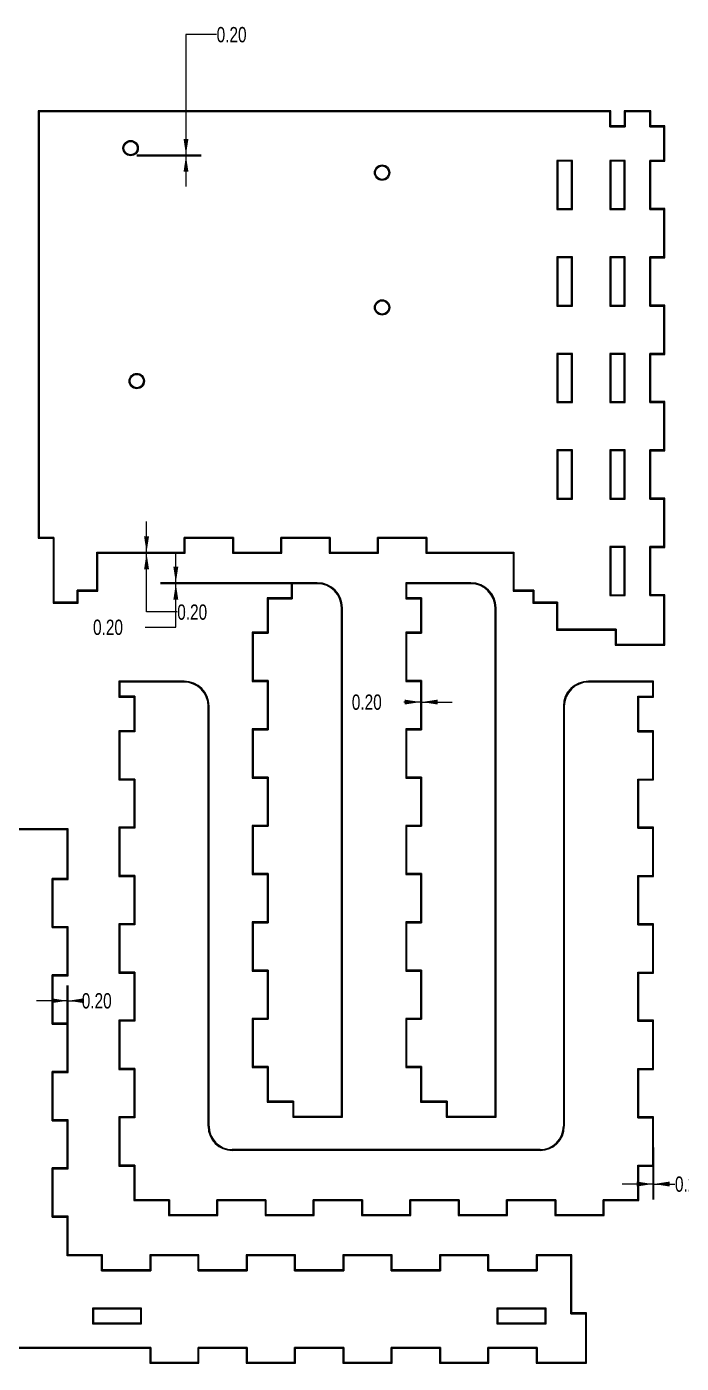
# Model space of a CAD drawing. Header units: millimetres. Extents: x 1 to 428, y 6 to 288.
# Drawn here: x 142.4 to 277.9, y 6.2 to 283.2 of the extents above; entities that cross this region are included whole.
import ezdxf

# ---------------------------------------------------------------- set-up
doc = ezdxf.new("R2010")
doc.units = ezdxf.units.MM
doc.styles.add('SLDTEXTSTYLE0', font='TXT', dxfattribs={"width": 0.75})
doc.dimstyles.new('SLDDIMSTYLE0', dxfattribs={"dimtxt": 3.175, "dimasz": 3.302, "dimexe": 0, "dimexo": 0.0625, "dimgap": 0.79375, "dimtad": 0, "dimtih": 1, "dimtoh": 1, "dimrnd": 1e-09, "dimzin": 4, "dimdsep": 46, "dimtxsty": 'SLDTEXTSTYLE0', "dimsah": 1, "dimcen": 0.09, "dimadec": 0, "dimazin": 1, "dimtfac": 1, "dimtmove": 0, "dimatfit": 0, "dimfxl": 1, "dimfrac": 2, "dimtolj": 1, "dimtzin": 12, "dimarcsym": 0})

# ---------------------------------------------------------------- blocks, each defined once
blk = doc.blocks.new('_D_3')
at = {"color": 7, "linetype": 'Continuous', "lineweight": 0}
for p, q in [((173.23, 167.97), (173.23, 174.32)), ((198.56, 167.97), (170.05, 167.97)), ((198.56, 167.77), (170.05, 167.77)), ((173.23, 158.76), (173.23, 167.77)), ((166.88, 158.76), (173.23, 158.76))]:
    blk.add_line(p, q, dxfattribs=at)
for points in [[(173.23, 167.97), (173.74, 171.27), (172.72, 171.27)], [(173.23, 167.77), (172.72, 164.47), (173.74, 164.47)]]:
    blk.add_solid(points, dxfattribs=at)
at = {"color": 7, "linetype": 'Continuous', "lineweight": 0, "insert": (156.09, 160.33, 0.1), "char_height": 3.175, "attachment_point": 1, "style": 'SLDTEXTSTYLE0'}
blk.add_mtext('0.20', dxfattribs=at)
blk = doc.blocks.new('_D_9')
at = {"color": 7, "linetype": 'Continuous', "lineweight": 0}
for p, q in [((223.93, 143.87), (223.93, 146.42)), ((224.13, 143.87), (224.13, 146.42)), ((223.93, 143.25), (220.46, 143.25)), ((224.13, 143.25), (230.48, 143.25))]:
    blk.add_line(p, q, dxfattribs=at)
for points in [[(223.93, 143.25), (220.63, 143.75), (220.63, 142.74)], [(224.13, 143.25), (227.43, 142.74), (227.43, 143.75)]]:
    blk.add_solid(points, dxfattribs=at)
at = {"color": 7, "linetype": 'Continuous', "lineweight": 0, "insert": (209.67, 144.82, 0.1), "char_height": 3.175, "attachment_point": 1, "style": 'SLDTEXTSTYLE0'}
blk.add_mtext('0.20', dxfattribs=at)
blk = doc.blocks.new('_D_10')
at = {"color": 7, "linetype": 'Continuous', "lineweight": 0}
for p, q in [((271.97, 50.93), (271.97, 40.19)), ((272.17, 50.93), (272.17, 40.19)), ((271.97, 43.37), (265.62, 43.37)), ((272.17, 43.37), (276.58, 43.37))]:
    blk.add_line(p, q, dxfattribs=at)
for points in [[(271.97, 43.37), (268.67, 43.88), (268.67, 42.86)], [(272.17, 43.37), (275.47, 42.86), (275.47, 43.88)]]:
    blk.add_solid(points, dxfattribs=at)
at = {"color": 7, "linetype": 'Continuous', "lineweight": 0, "insert": (276.58, 44.94, 0.1), "char_height": 3.175, "attachment_point": 1, "style": 'SLDTEXTSTYLE0'}
blk.add_mtext('0.20', dxfattribs=at)
blk = doc.blocks.new('_D_11')
at = {"color": 7, "linetype": 'Continuous', "lineweight": 0}
for p, q in [((150.75, 72.87), (150.75, 84.53)), ((150.95, 72.87), (150.95, 84.53)), ((150.75, 81.35), (144.4, 81.35)), ((150.95, 81.35), (153.75, 81.35))]:
    blk.add_line(p, q, dxfattribs=at)
for points in [[(150.75, 81.35), (147.45, 81.86), (147.45, 80.85)], [(150.95, 81.35), (154.25, 80.85), (154.25, 81.86)]]:
    blk.add_solid(points, dxfattribs=at)
at = {"color": 7, "linetype": 'Continuous', "lineweight": 0, "insert": (153.75, 82.93, 0.1), "char_height": 3.175, "attachment_point": 1, "style": 'SLDTEXTSTYLE0'}
blk.add_mtext('0.20', dxfattribs=at)
blk = doc.blocks.new('_D_13')
at = {"color": 7, "linetype": 'Continuous', "lineweight": 0}
for p, q in [((167.17, 174.28), (167.17, 180.63)), ((167.17, 161.91), (167.17, 174.08)), ((167.41, 174.28), (170.34, 174.28)), ((167.41, 174.08), (170.34, 174.08)), ((173.52, 161.91), (167.17, 161.91))]:
    blk.add_line(p, q, dxfattribs=at)
for points in [[(167.17, 174.28), (167.68, 177.58), (166.66, 177.58)], [(167.17, 174.08), (166.66, 170.78), (167.68, 170.78)]]:
    blk.add_solid(points, dxfattribs=at)
at = {"color": 7, "linetype": 'Continuous', "lineweight": 0, "insert": (173.52, 163.48, 0.1), "char_height": 3.175, "attachment_point": 1, "style": 'SLDTEXTSTYLE0'}
blk.add_mtext('0.20', dxfattribs=at)
blk = doc.blocks.new('_D_14')
at = {"color": 7, "linetype": 'Continuous', "lineweight": 0}
for p, q in [((181.68, 281.57), (175.33, 281.57)), ((175.33, 281.57), (175.33, 256.64)), ((165.14, 256.64), (178.51, 256.64)), ((165.14, 256.44), (178.51, 256.44)), ((175.33, 256.44), (175.33, 250.09))]:
    blk.add_line(p, q, dxfattribs=at)
for points in [[(175.33, 256.64), (175.84, 259.95), (174.83, 259.95)], [(175.33, 256.44), (174.83, 253.14), (175.84, 253.14)]]:
    blk.add_solid(points, dxfattribs=at)
at = {"color": 7, "linetype": 'Continuous', "lineweight": 0, "insert": (181.68, 283.14, 0.1), "char_height": 3.175, "attachment_point": 1, "style": 'SLDTEXTSTYLE0'}
blk.add_mtext('0.20', dxfattribs=at)

msp = doc.modelspace()

# ---------------------------------------------------------------- linework, layer by layer
at = {"color": 7, "linetype": 'Continuous', "lineweight": 0}
for p, q in [((263.297, 265.772), (144.703, 265.772)), ((144.703, 265.772), (144.703, 177.178)), ((263.097, 265.572), (144.903, 265.572)), ((144.903, 265.572), (144.903, 177.378)), ((263.097, 262.472), (263.097, 265.572)), ((263.297, 262.672), (263.297, 265.772)), ((271.597, 265.772), (266.097, 265.772)), ((266.097, 265.772), (266.097, 262.672)), ((271.397, 265.572), (266.297, 265.572)), ((266.297, 265.572), (266.297, 262.472)), ((271.397, 262.472), (271.397, 265.572)), ((271.597, 262.672), (271.597, 265.772)), ((266.297, 262.472), (263.097, 262.472)), ((266.097, 262.672), (263.297, 262.672)), ((274.297, 262.472), (271.397, 262.472)), ((274.497, 262.672), (271.597, 262.672)), ((274.297, 255.5), (274.297, 262.472)), ((274.497, 255.3), (274.497, 262.672)), ((252.147, 255.5), (252.147, 245.3)), ((255.347, 255.5), (252.147, 255.5)), ((255.147, 255.3), (252.347, 255.3)), ((252.347, 255.3), (252.347, 245.5)), ((255.147, 245.5), (255.147, 255.3)), ((255.347, 245.3), (255.347, 255.5)), ((266.297, 255.5), (263.097, 255.5)), ((263.097, 255.5), (263.097, 245.3)), ((266.097, 255.3), (263.297, 255.3)), ((263.297, 255.3), (263.297, 245.5)), ((266.097, 245.5), (266.097, 255.3)), ((266.297, 245.3), (266.297, 255.5)), ((271.397, 245.3), (271.397, 255.5)), ((271.397, 255.5), (274.297, 255.5)), ((271.597, 245.5), (271.597, 255.3)), ((271.597, 255.3), (274.497, 255.3)), ((252.147, 245.3), (255.347, 245.3)), ((252.347, 245.5), (255.147, 245.5)), ((263.097, 245.3), (266.297, 245.3)), ((263.297, 245.5), (266.097, 245.5)), ((274.297, 245.3), (271.397, 245.3)), ((274.497, 245.5), (271.597, 245.5)), ((274.297, 235.5), (274.297, 245.3)), ((274.497, 235.3), (274.497, 245.5)), ((252.147, 235.5), (252.147, 225.3)), ((255.347, 235.5), (252.147, 235.5)), ((255.347, 225.3), (255.347, 235.5)), ((266.297, 235.5), (263.097, 235.5)), ((263.097, 235.5), (263.097, 225.3)), ((266.297, 225.3), (266.297, 235.5)), ((271.397, 225.3), (271.397, 235.5)), ((271.397, 235.5), (274.297, 235.5)), ((255.147, 235.3), (252.347, 235.3)), ((252.347, 235.3), (252.347, 225.5)), ((255.147, 225.5), (255.147, 235.3)), ((266.097, 235.3), (263.297, 235.3)), ((263.297, 235.3), (263.297, 225.5)), ((266.097, 225.5), (266.097, 235.3)), ((271.597, 225.5), (271.597, 235.3)), ((271.597, 235.3), (274.497, 235.3)), ((252.147, 225.3), (255.347, 225.3)), ((252.347, 225.5), (255.147, 225.5)), ((263.097, 225.3), (266.297, 225.3)), ((263.297, 225.5), (266.097, 225.5)), ((274.297, 225.3), (271.397, 225.3)), ((274.497, 225.5), (271.597, 225.5)), ((274.297, 215.5), (274.297, 225.3)), ((274.497, 215.3), (274.497, 225.5)), ((252.147, 215.5), (252.147, 205.3)), ((255.347, 215.5), (252.147, 215.5)), ((255.147, 215.3), (252.347, 215.3)), ((252.347, 215.3), (252.347, 205.5)), ((255.147, 205.5), (255.147, 215.3)), ((255.347, 205.3), (255.347, 215.5)), ((263.097, 215.5), (263.097, 205.3)), ((266.297, 215.5), (263.097, 215.5)), ((263.297, 215.3), (263.297, 205.5)), ((266.097, 215.3), (263.297, 215.3)), ((266.097, 205.5), (266.097, 215.3)), ((266.297, 205.3), (266.297, 215.5)), ((271.397, 205.3), (271.397, 215.5)), ((271.397, 215.5), (274.297, 215.5)), ((271.597, 205.5), (271.597, 215.3)), ((271.597, 215.3), (274.497, 215.3)), ((252.147, 205.3), (255.347, 205.3)), ((252.347, 205.5), (255.147, 205.5)), ((263.097, 205.3), (266.297, 205.3)), ((263.297, 205.5), (266.097, 205.5)), ((274.297, 205.3), (271.397, 205.3)), ((274.497, 205.5), (271.597, 205.5)), ((274.297, 195.5), (274.297, 205.3)), ((274.497, 195.3), (274.497, 205.5)), ((252.147, 195.5), (252.147, 185.3)), ((255.347, 195.5), (252.147, 195.5)), ((255.147, 195.3), (252.347, 195.3)), ((252.347, 195.3), (252.347, 185.5)), ((255.147, 185.5), (255.147, 195.3)), ((255.347, 185.3), (255.347, 195.5)), ((263.097, 195.5), (263.097, 185.3)), ((266.297, 195.5), (263.097, 195.5)), ((263.297, 195.3), (263.297, 185.5)), ((266.097, 195.3), (263.297, 195.3)), ((266.097, 185.5), (266.097, 195.3)), ((266.297, 185.3), (266.297, 195.5)), ((271.397, 185.3), (271.397, 195.5)), ((271.397, 195.5), (274.297, 195.5)), ((271.597, 185.5), (271.597, 195.3)), ((271.597, 195.3), (274.497, 195.3)), ((252.147, 185.3), (255.347, 185.3)), ((252.347, 185.5), (255.147, 185.5)), ((263.097, 185.3), (266.297, 185.3)), ((263.297, 185.5), (266.097, 185.5)), ((274.297, 185.3), (271.397, 185.3)), ((274.497, 185.5), (271.597, 185.5)), ((274.297, 175.5), (274.297, 185.3)), ((274.497, 175.3), (274.497, 185.5)), ((144.903, 177.378), (148.003, 177.378)), ((148.003, 177.378), (148.003, 163.928)), ((174.975, 174.278), (174.975, 177.378)), ((174.975, 177.378), (185.175, 177.378)), ((185.175, 177.378), (185.175, 174.278)), ((194.975, 174.278), (194.975, 177.378)), ((194.975, 177.378), (205.175, 177.378)), ((205.175, 177.378), (205.175, 174.278)), ((214.975, 174.278), (214.975, 177.378)), ((214.975, 177.378), (225.175, 177.378)), ((225.175, 177.378), (225.175, 174.278)), ((144.703, 177.178), (147.803, 177.178)), ((147.803, 177.178), (147.803, 163.728)), ((175.175, 174.078), (175.175, 177.178)), ((175.175, 177.178), (184.975, 177.178)), ((184.975, 177.178), (184.975, 174.078)), ((195.175, 174.078), (195.175, 177.178)), ((195.175, 177.178), (204.975, 177.178)), ((204.975, 177.178), (204.975, 174.078)), ((215.175, 174.078), (215.175, 177.178)), ((215.175, 177.178), (224.975, 177.178)), ((224.975, 177.178), (224.975, 174.078)), ((266.297, 175.5), (263.097, 175.5)), ((263.097, 175.5), (263.097, 165.3)), ((266.097, 175.3), (263.297, 175.3)), ((263.297, 175.3), (263.297, 165.5)), ((266.097, 165.5), (266.097, 175.3)), ((266.297, 165.3), (266.297, 175.5)), ((271.397, 165.3), (271.397, 175.5)), ((271.397, 175.5), (274.297, 175.5)), ((271.597, 165.5), (271.597, 175.3)), ((271.597, 175.3), (274.497, 175.3)), ((156.903, 166.428), (156.903, 174.278)), ((156.903, 174.278), (174.975, 174.278)), ((157.103, 174.078), (175.175, 174.078)), ((157.103, 166.228), (157.103, 174.078)), ((184.975, 174.078), (195.175, 174.078)), ((185.175, 174.278), (194.975, 174.278)), ((204.975, 174.078), (215.175, 174.078)), ((205.175, 174.278), (214.975, 174.278)), ((224.975, 174.078), (243.047, 174.078)), ((225.175, 174.278), (243.247, 174.278)), ((243.047, 174.078), (243.047, 166.228)), ((243.247, 174.278), (243.247, 166.428)), ((152.803, 163.928), (152.803, 166.428)), ((152.803, 166.428), (156.903, 166.428)), ((153.003, 163.728), (153.003, 166.228)), ((153.003, 166.228), (157.103, 166.228)), ((202.528, 167.972), (197.128, 167.972)), ((197.128, 167.972), (197.128, 164.872)), ((202.528, 167.772), (197.328, 167.772)), ((197.328, 167.772), (197.328, 164.672)), ((234.328, 167.972), (220.828, 167.972)), ((220.828, 167.972), (220.828, 164.672)), ((234.328, 167.772), (221.028, 167.772)), ((221.028, 167.772), (221.028, 164.872)), ((243.047, 166.228), (247.147, 166.228)), ((243.247, 166.428), (247.347, 166.428)), ((247.147, 166.228), (247.147, 163.728)), ((247.347, 166.428), (247.347, 163.928)), ((147.803, 163.728), (153.003, 163.728)), ((148.003, 163.928), (152.803, 163.928)), ((197.128, 164.872), (192.128, 164.872)), ((192.128, 164.872), (192.128, 157.7)), ((197.328, 164.672), (192.328, 164.672)), ((192.328, 164.672), (192.328, 157.5)), ((220.828, 164.672), (223.928, 164.672)), ((221.028, 164.872), (224.128, 164.872)), ((223.928, 164.672), (223.928, 157.7)), ((224.128, 164.872), (224.128, 157.5)), ((247.147, 163.728), (252.047, 163.728)), ((247.347, 163.928), (252.247, 163.928)), ((252.047, 163.728), (252.047, 158.128)), ((252.247, 163.928), (252.247, 158.328)), ((263.097, 165.3), (266.297, 165.3)), ((263.297, 165.5), (266.097, 165.5)), ((274.297, 165.3), (271.397, 165.3)), ((274.497, 165.5), (271.597, 165.5)), ((274.297, 155.228), (274.297, 165.3)), ((274.497, 155.028), (274.497, 165.5)), ((207.528, 57.428), (207.528, 162.772)), ((207.728, 57.228), (207.728, 162.772)), ((239.328, 57.428), (239.328, 162.772)), ((239.528, 57.228), (239.528, 162.772)), ((252.047, 158.128), (264.197, 158.128)), ((252.247, 158.328), (264.397, 158.328)), ((264.197, 158.128), (264.197, 155.028)), ((264.397, 158.328), (264.397, 155.228)), ((192.128, 157.7), (189.028, 157.7)), ((189.028, 157.7), (189.028, 147.5)), ((192.328, 157.5), (189.228, 157.5)), ((189.228, 157.5), (189.228, 147.7)), ((223.928, 157.7), (220.828, 157.7)), ((220.828, 157.7), (220.828, 147.5)), ((224.128, 157.5), (221.028, 157.5)), ((221.028, 157.5), (221.028, 147.7)), ((264.397, 155.228), (274.297, 155.228)), ((264.197, 155.028), (274.497, 155.028)), ((174.928, 147.572), (161.428, 147.572)), ((161.428, 147.572), (161.428, 144.272)), ((174.928, 147.372), (161.628, 147.372)), ((161.628, 147.372), (161.628, 144.472)), ((189.028, 147.5), (192.128, 147.5)), ((189.228, 147.7), (192.328, 147.7)), ((192.128, 147.5), (192.128, 137.7)), ((192.328, 147.7), (192.328, 137.5)), ((220.828, 147.5), (223.928, 147.5)), ((221.028, 147.7), (224.128, 147.7)), ((223.928, 147.5), (223.928, 137.7)), ((224.128, 147.7), (224.128, 137.5)), ((272.172, 147.572), (258.672, 147.572)), ((271.972, 147.372), (258.672, 147.372)), ((271.972, 144.472), (271.972, 147.372)), ((272.172, 144.272), (272.172, 147.572)), ((161.428, 144.272), (164.528, 144.272)), ((161.628, 144.472), (164.728, 144.472)), ((164.528, 144.272), (164.528, 137.3)), ((164.728, 144.472), (164.728, 137.1)), ((268.872, 137.1), (268.872, 144.472)), ((268.872, 144.472), (271.972, 144.472)), ((269.072, 137.3), (269.072, 144.272)), ((269.072, 144.272), (272.172, 144.272)), ((179.928, 55.328), (179.928, 142.372)), ((180.128, 55.328), (180.128, 142.372)), ((253.472, 142.372), (253.472, 55.328)), ((253.672, 142.372), (253.672, 55.328)), ((164.528, 137.3), (161.428, 137.3)), ((161.428, 137.3), (161.428, 127.1)), ((164.728, 137.1), (161.628, 137.1)), ((161.628, 137.1), (161.628, 127.3)), ((192.128, 137.7), (189.028, 137.7)), ((189.028, 137.7), (189.028, 127.5)), ((189.228, 137.5), (189.228, 127.7)), ((192.328, 137.5), (189.228, 137.5)), ((223.928, 137.7), (220.828, 137.7)), ((220.828, 137.7), (220.828, 127.5)), ((224.128, 137.5), (221.028, 137.5)), ((221.028, 137.5), (221.028, 127.7)), ((271.972, 137.1), (268.872, 137.1)), ((272.172, 137.3), (269.072, 137.3)), ((271.972, 127.3), (271.972, 137.1)), ((272.172, 127.1), (272.172, 137.3)), ((189.028, 127.5), (192.128, 127.5)), ((189.228, 127.7), (192.328, 127.7)), ((192.128, 127.5), (192.128, 117.7)), ((192.328, 127.7), (192.328, 117.5)), ((220.828, 127.5), (223.928, 127.5)), ((221.028, 127.7), (224.128, 127.7)), ((223.928, 127.5), (223.928, 117.7)), ((224.128, 127.7), (224.128, 117.5)), ((161.428, 127.1), (164.528, 127.1)), ((161.628, 127.3), (164.728, 127.3)), ((164.528, 127.1), (164.528, 117.3)), ((164.728, 127.3), (164.728, 117.1)), ((268.872, 117.1), (268.872, 127.3)), ((268.872, 127.3), (271.972, 127.3)), ((269.072, 117.3), (269.072, 127.1)), ((269.072, 127.1), (272.172, 127.1)), ((150.953, 116.972), (139.703, 116.972)), ((150.753, 116.772), (139.903, 116.772)), ((150.753, 106.7), (150.753, 116.772)), ((150.953, 106.5), (150.953, 116.972)), ((164.528, 117.3), (161.428, 117.3)), ((161.428, 117.3), (161.428, 107.1)), ((164.728, 117.1), (161.628, 117.1)), ((161.628, 117.1), (161.628, 107.3)), ((192.128, 117.7), (189.028, 117.7)), ((189.028, 117.7), (189.028, 107.5)), ((192.328, 117.5), (189.228, 117.5)), ((189.228, 117.5), (189.228, 107.7)), ((223.928, 117.7), (220.828, 117.7)), ((220.828, 117.7), (220.828, 107.5)), ((224.128, 117.5), (221.028, 117.5)), ((221.028, 117.5), (221.028, 107.7)), ((271.972, 117.1), (268.872, 117.1)), ((272.172, 117.3), (269.072, 117.3)), ((271.972, 107.3), (271.972, 117.1)), ((272.172, 107.1), (272.172, 117.3)), ((147.653, 96.5), (147.653, 106.7)), ((147.653, 106.7), (150.753, 106.7)), ((147.853, 96.7), (147.853, 106.5)), ((147.853, 106.5), (150.953, 106.5)), ((161.428, 107.1), (164.528, 107.1)), ((161.628, 107.3), (164.728, 107.3)), ((164.528, 107.1), (164.528, 97.3)), ((164.728, 107.3), (164.728, 97.1)), ((189.028, 107.5), (192.128, 107.5)), ((189.228, 107.7), (192.328, 107.7)), ((192.128, 107.5), (192.128, 97.7)), ((192.328, 107.7), (192.328, 97.5)), ((220.828, 107.5), (223.928, 107.5)), ((221.028, 107.7), (224.128, 107.7)), ((223.928, 107.5), (223.928, 97.7)), ((224.128, 107.7), (224.128, 97.5)), ((268.872, 97.1), (268.872, 107.3)), ((268.872, 107.3), (271.972, 107.3)), ((269.072, 97.3), (269.072, 107.1)), ((269.072, 107.1), (272.172, 107.1)), ((164.528, 97.3), (161.428, 97.3)), ((161.428, 97.3), (161.428, 87.1)), ((164.728, 97.1), (161.628, 97.1)), ((161.628, 97.1), (161.628, 87.3)), ((192.128, 97.7), (189.028, 97.7)), ((189.028, 97.7), (189.028, 87.5)), ((192.328, 97.5), (189.228, 97.5)), ((189.228, 97.5), (189.228, 87.7)), ((223.928, 97.7), (220.828, 97.7)), ((220.828, 97.7), (220.828, 87.5)), ((224.128, 97.5), (221.028, 97.5)), ((221.028, 97.5), (221.028, 87.7)), ((271.972, 97.1), (268.872, 97.1)), ((272.172, 97.3), (269.072, 97.3)), ((271.972, 87.3), (271.972, 97.1)), ((272.172, 87.1), (272.172, 97.3)), ((150.753, 96.5), (147.653, 96.5)), ((150.953, 96.7), (147.853, 96.7)), ((150.753, 86.7), (150.753, 96.5)), ((150.953, 86.5), (150.953, 96.7)), ((147.653, 76.5), (147.653, 86.7)), ((147.653, 86.7), (150.753, 86.7)), ((147.853, 76.7), (147.853, 86.5)), ((147.853, 86.5), (150.953, 86.5)), ((161.428, 87.1), (164.528, 87.1)), ((161.628, 87.3), (164.728, 87.3)), ((164.528, 87.1), (164.528, 77.3)), ((164.728, 87.3), (164.728, 77.1)), ((189.028, 87.5), (192.128, 87.5)), ((189.228, 87.7), (192.328, 87.7)), ((192.128, 87.5), (192.128, 77.7)), ((192.328, 87.7), (192.328, 77.5)), ((220.828, 87.5), (223.928, 87.5)), ((221.028, 87.7), (224.128, 87.7)), ((223.928, 87.5), (223.928, 77.7)), ((224.128, 87.7), (224.128, 77.5)), ((268.872, 77.1), (268.872, 87.3)), ((268.872, 87.3), (271.972, 87.3)), ((269.072, 77.3), (269.072, 87.1)), ((269.072, 87.1), (272.172, 87.1)), ((192.128, 77.7), (189.028, 77.7)), ((189.028, 77.7), (189.028, 67.5)), ((223.928, 77.7), (220.828, 77.7)), ((220.828, 77.7), (220.828, 67.5)), ((150.753, 76.5), (147.653, 76.5)), ((150.953, 76.7), (147.853, 76.7)), ((150.753, 66.7), (150.753, 76.5)), ((150.953, 66.5), (150.953, 76.7)), ((164.528, 77.3), (161.428, 77.3)), ((161.428, 77.3), (161.428, 67.1)), ((164.728, 77.1), (161.628, 77.1)), ((161.628, 77.1), (161.628, 67.3)), ((192.328, 77.5), (189.228, 77.5)), ((189.228, 77.5), (189.228, 67.7)), ((224.128, 77.5), (221.028, 77.5)), ((221.028, 77.5), (221.028, 67.7)), ((271.972, 77.1), (268.872, 77.1)), ((272.172, 77.3), (269.072, 77.3)), ((271.972, 67.3), (271.972, 77.1)), ((272.172, 67.1), (272.172, 77.3)), ((147.653, 56.5), (147.653, 66.7)), ((147.653, 66.7), (150.753, 66.7)), ((147.853, 56.7), (147.853, 66.5)), ((147.853, 66.5), (150.953, 66.5)), ((161.428, 67.1), (164.528, 67.1)), ((161.628, 67.3), (164.728, 67.3)), ((164.528, 67.1), (164.528, 57.3)), ((164.728, 67.3), (164.728, 57.1)), ((189.028, 67.5), (192.128, 67.5)), ((189.228, 67.7), (192.328, 67.7)), ((192.128, 67.5), (192.128, 60.328)), ((192.328, 67.7), (192.328, 60.528)), ((220.828, 67.5), (223.928, 67.5)), ((221.028, 67.7), (224.128, 67.7)), ((223.928, 67.5), (223.928, 60.328)), ((224.128, 67.7), (224.128, 60.528)), ((268.872, 57.1), (268.872, 67.3)), ((268.872, 67.3), (271.972, 67.3)), ((269.072, 57.3), (269.072, 67.1)), ((269.072, 67.1), (272.172, 67.1)), ((192.128, 60.328), (197.428, 60.328)), ((192.328, 60.528), (197.628, 60.528)), ((197.428, 60.328), (197.428, 57.228)), ((197.628, 60.528), (197.628, 57.428)), ((223.928, 60.328), (229.228, 60.328)), ((224.128, 60.528), (229.428, 60.528)), ((229.228, 60.328), (229.228, 57.228)), ((229.428, 60.528), (229.428, 57.428)), ((150.753, 56.5), (147.653, 56.5)), ((150.953, 56.7), (147.853, 56.7)), ((150.753, 46.7), (150.753, 56.5)), ((150.953, 46.5), (150.953, 56.7)), ((164.528, 57.3), (161.428, 57.3)), ((161.428, 57.3), (161.428, 47.1)), ((164.728, 57.1), (161.628, 57.1)), ((161.628, 57.1), (161.628, 47.3)), ((197.428, 57.228), (207.728, 57.228)), ((197.628, 57.428), (207.528, 57.428)), ((229.228, 57.228), (239.528, 57.228)), ((229.428, 57.428), (239.328, 57.428)), ((271.972, 57.1), (268.872, 57.1)), ((272.172, 57.3), (269.072, 57.3)), ((271.972, 47.3), (271.972, 57.1)), ((272.172, 47.1), (272.172, 57.3)), ((248.672, 50.528), (184.928, 50.528)), ((248.672, 50.328), (184.928, 50.328)), ((161.428, 47.1), (164.528, 47.1)), ((161.628, 47.3), (164.728, 47.3)), ((164.528, 47.1), (164.528, 39.928)), ((164.728, 47.3), (164.728, 40.128)), ((268.872, 40.128), (268.872, 47.3)), ((268.872, 47.3), (271.972, 47.3)), ((269.072, 39.928), (269.072, 47.1)), ((269.072, 47.1), (272.172, 47.1)), ((147.653, 36.5), (147.653, 46.7)), ((147.653, 46.7), (150.753, 46.7)), ((147.853, 36.7), (147.853, 46.5)), ((147.853, 46.5), (150.953, 46.5)), ((164.528, 39.928), (171.7, 39.928)), ((164.728, 40.128), (171.9, 40.128)), ((171.7, 39.928), (171.7, 36.828)), ((171.9, 40.128), (171.9, 37.028)), ((181.7, 37.028), (181.7, 40.128)), ((181.7, 40.128), (191.9, 40.128)), ((181.9, 36.828), (181.9, 39.928)), ((181.9, 39.928), (191.7, 39.928)), ((191.7, 39.928), (191.7, 36.828)), ((191.9, 40.128), (191.9, 37.028)), ((201.7, 37.028), (201.7, 40.128)), ((201.7, 40.128), (211.9, 40.128)), ((201.9, 36.828), (201.9, 39.928)), ((201.9, 39.928), (211.7, 39.928)), ((211.7, 39.928), (211.7, 36.828)), ((211.9, 40.128), (211.9, 37.028)), ((221.7, 37.028), (221.7, 40.128)), ((221.7, 40.128), (231.9, 40.128)), ((221.9, 36.828), (221.9, 39.928)), ((221.9, 39.928), (231.7, 39.928)), ((231.7, 39.928), (231.7, 36.828)), ((231.9, 40.128), (231.9, 37.028)), ((241.7, 37.028), (241.7, 40.128)), ((241.7, 40.128), (251.9, 40.128)), ((241.9, 36.828), (241.9, 39.928)), ((241.9, 39.928), (251.7, 39.928)), ((251.7, 39.928), (251.7, 36.828)), ((251.9, 40.128), (251.9, 37.028)), ((261.7, 37.028), (261.7, 40.128)), ((261.7, 40.128), (268.872, 40.128)), ((261.9, 36.828), (261.9, 39.928)), ((261.9, 39.928), (269.072, 39.928)), ((150.753, 36.5), (147.653, 36.5)), ((150.953, 36.7), (147.853, 36.7)), ((150.753, 28.478), (150.753, 36.5)), ((150.953, 28.678), (150.953, 36.7)), ((171.7, 36.828), (181.9, 36.828)), ((171.9, 37.028), (181.7, 37.028)), ((191.7, 36.828), (201.9, 36.828)), ((191.9, 37.028), (201.7, 37.028)), ((211.7, 36.828), (221.9, 36.828)), ((211.9, 37.028), (221.7, 37.028)), ((231.7, 36.828), (241.9, 36.828)), ((231.9, 37.028), (241.7, 37.028)), ((251.7, 36.828), (261.9, 36.828)), ((251.9, 37.028), (261.7, 37.028)), ((157.825, 28.478), (150.753, 28.478)), ((158.025, 28.678), (150.953, 28.678)), ((157.825, 25.378), (157.825, 28.478)), ((158.025, 25.578), (158.025, 28.678)), ((178.025, 28.678), (167.825, 28.678)), ((167.825, 28.678), (167.825, 25.578)), ((177.825, 28.478), (168.025, 28.478)), ((168.025, 28.478), (168.025, 25.378)), ((177.825, 25.378), (177.825, 28.478)), ((178.025, 25.578), (178.025, 28.678)), ((198.025, 28.678), (187.825, 28.678)), ((187.825, 28.678), (187.825, 25.578)), ((197.825, 28.478), (188.025, 28.478)), ((188.025, 28.478), (188.025, 25.378)), ((197.825, 25.378), (197.825, 28.478)), ((198.025, 25.578), (198.025, 28.678)), ((218.025, 28.678), (207.825, 28.678)), ((207.825, 28.678), (207.825, 25.578)), ((217.825, 28.478), (208.025, 28.478)), ((208.025, 28.478), (208.025, 25.378)), ((217.825, 25.378), (217.825, 28.478)), ((218.025, 25.578), (218.025, 28.678)), ((238.025, 28.678), (227.825, 28.678)), ((227.825, 28.678), (227.825, 25.578)), ((228.025, 28.478), (228.025, 25.378)), ((237.825, 28.478), (228.025, 28.478)), ((237.825, 25.378), (237.825, 28.478)), ((238.025, 25.578), (238.025, 28.678)), ((255.197, 28.678), (247.825, 28.678)), ((247.825, 28.678), (247.825, 25.578)), ((254.997, 28.478), (248.025, 28.478)), ((248.025, 28.478), (248.025, 25.378)), ((254.997, 16.5), (254.997, 28.478)), ((255.197, 16.7), (255.197, 28.678)), ((168.025, 25.378), (157.825, 25.378)), ((167.825, 25.578), (158.025, 25.578)), ((188.025, 25.378), (177.825, 25.378)), ((187.825, 25.578), (178.025, 25.578)), ((208.025, 25.378), (197.825, 25.378)), ((207.825, 25.578), (198.025, 25.578)), ((228.025, 25.378), (217.825, 25.378)), ((227.825, 25.578), (218.025, 25.578)), ((248.025, 25.378), (237.825, 25.378)), ((247.825, 25.578), (238.025, 25.578)), ((166.153, 17.628), (155.953, 17.628)), ((155.953, 17.628), (155.953, 14.428)), ((165.953, 17.428), (156.153, 17.428)), ((156.153, 17.428), (156.153, 14.628)), ((165.953, 14.628), (165.953, 17.428)), ((166.153, 14.428), (166.153, 17.628)), ((239.697, 17.628), (239.697, 14.428)), ((249.897, 17.628), (239.697, 17.628)), ((249.697, 17.428), (239.897, 17.428)), ((239.897, 17.428), (239.897, 14.628)), ((249.697, 14.628), (249.697, 17.428)), ((249.897, 14.428), (249.897, 17.628)), ((258.297, 16.7), (255.197, 16.7)), ((258.297, 6.228), (258.297, 16.7)), ((155.953, 14.428), (166.153, 14.428)), ((156.153, 14.628), (165.953, 14.628)), ((239.697, 14.428), (249.897, 14.428)), ((239.897, 14.628), (249.697, 14.628)), ((258.097, 16.5), (254.997, 16.5)), ((258.097, 6.428), (258.097, 16.5)), ((138.603, 9.528), (168.025, 9.528)), ((138.803, 9.328), (167.825, 9.328)), ((167.825, 9.328), (167.825, 6.228)), ((168.025, 9.528), (168.025, 6.428)), ((177.825, 6.428), (177.825, 9.528)), ((177.825, 9.528), (188.025, 9.528)), ((178.025, 6.228), (178.025, 9.328)), ((178.025, 9.328), (187.825, 9.328)), ((187.825, 9.328), (187.825, 6.228)), ((188.025, 9.528), (188.025, 6.428)), ((197.825, 6.428), (197.825, 9.528)), ((197.825, 9.528), (208.025, 9.528)), ((198.025, 6.228), (198.025, 9.328)), ((198.025, 9.328), (207.825, 9.328)), ((207.825, 9.328), (207.825, 6.228)), ((208.025, 9.528), (208.025, 6.428)), ((217.825, 6.428), (217.825, 9.528)), ((217.825, 9.528), (228.025, 9.528)), ((218.025, 6.228), (218.025, 9.328)), ((218.025, 9.328), (227.825, 9.328)), ((227.825, 9.328), (227.825, 6.228)), ((228.025, 9.528), (228.025, 6.428)), ((237.825, 6.428), (237.825, 9.528)), ((237.825, 9.528), (248.025, 9.528)), ((238.025, 6.228), (238.025, 9.328)), ((238.025, 9.328), (247.825, 9.328)), ((247.825, 9.328), (247.825, 6.228)), ((248.025, 9.528), (248.025, 6.428)), ((167.825, 6.228), (178.025, 6.228)), ((168.025, 6.428), (177.825, 6.428)), ((187.825, 6.228), (198.025, 6.228)), ((188.025, 6.428), (197.825, 6.428)), ((207.825, 6.228), (218.025, 6.228)), ((208.025, 6.428), (217.825, 6.428)), ((227.825, 6.228), (238.025, 6.228)), ((228.025, 6.428), (237.825, 6.428)), ((247.825, 6.228), (258.297, 6.228)), ((248.025, 6.428), (258.097, 6.428))]:
    msp.add_line(p, q, dxfattribs=at)
at = {"color": 7, "linetype": 'Continuous', "lineweight": 15}
for p, q in [((144.903, 265.572), (144.903, 177.378)), ((263.097, 265.572), (144.903, 265.572)), ((263.097, 265.572), (263.097, 262.472)), ((266.297, 262.472), (266.297, 265.572)), ((271.397, 265.572), (266.297, 265.572)), ((271.397, 265.572), (271.397, 262.472)), ((263.097, 262.472), (266.297, 262.472)), ((271.397, 262.472), (274.297, 262.472)), ((274.297, 255.5), (274.297, 262.472)), ((252.147, 255.5), (252.147, 245.3)), ((255.347, 255.5), (252.147, 255.5)), ((255.347, 245.3), (255.347, 255.5)), ((266.297, 255.5), (263.097, 255.5)), ((263.097, 255.5), (263.097, 245.3)), ((266.297, 245.3), (266.297, 255.5)), ((274.297, 255.5), (271.397, 255.5)), ((271.397, 255.5), (271.397, 245.3)), ((252.147, 245.3), (255.347, 245.3)), ((263.097, 245.3), (266.297, 245.3)), ((271.397, 245.3), (274.297, 245.3)), ((274.297, 235.5), (274.297, 245.3)), ((252.147, 235.5), (252.147, 225.3)), ((255.347, 235.5), (252.147, 235.5)), ((255.347, 225.3), (255.347, 235.5)), ((266.297, 235.5), (263.097, 235.5)), ((263.097, 235.5), (263.097, 225.3)), ((266.297, 225.3), (266.297, 235.5)), ((274.297, 235.5), (271.397, 235.5)), ((271.397, 235.5), (271.397, 225.3)), ((252.147, 225.3), (255.347, 225.3)), ((263.097, 225.3), (266.297, 225.3)), ((271.397, 225.3), (274.297, 225.3)), ((274.297, 215.5), (274.297, 225.3)), ((252.147, 215.5), (252.147, 205.3)), ((255.347, 215.5), (252.147, 215.5)), ((255.347, 205.3), (255.347, 215.5)), ((266.297, 215.5), (263.097, 215.5)), ((263.097, 215.5), (263.097, 205.3)), ((266.297, 205.3), (266.297, 215.5)), ((274.297, 215.5), (271.397, 215.5)), ((271.397, 215.5), (271.397, 205.3)), ((252.147, 205.3), (255.347, 205.3)), ((263.097, 205.3), (266.297, 205.3)), ((271.397, 205.3), (274.297, 205.3)), ((274.297, 195.5), (274.297, 205.3)), ((252.147, 195.5), (252.147, 185.3)), ((255.347, 195.5), (252.147, 195.5)), ((255.347, 185.3), (255.347, 195.5)), ((266.297, 195.5), (263.097, 195.5)), ((263.097, 195.5), (263.097, 185.3)), ((266.297, 185.3), (266.297, 195.5)), ((274.297, 195.5), (271.397, 195.5)), ((271.397, 195.5), (271.397, 185.3)), ((252.147, 185.3), (255.347, 185.3)), ((263.097, 185.3), (266.297, 185.3)), ((271.397, 185.3), (274.297, 185.3)), ((274.297, 175.5), (274.297, 185.3)), ((148.003, 177.378), (144.903, 177.378)), ((148.003, 163.928), (148.003, 177.378)), ((185.175, 177.378), (174.975, 177.378)), ((174.975, 177.378), (174.975, 174.278)), ((185.175, 174.278), (185.175, 177.378)), ((205.175, 177.378), (194.975, 177.378)), ((194.975, 177.378), (194.975, 174.278)), ((205.175, 174.278), (205.175, 177.378)), ((225.175, 177.378), (214.975, 177.378)), ((214.975, 177.378), (214.975, 174.278)), ((225.175, 174.278), (225.175, 177.378)), ((266.297, 175.5), (263.097, 175.5)), ((263.097, 175.5), (263.097, 165.3)), ((266.297, 165.3), (266.297, 175.5)), ((274.297, 175.5), (271.397, 175.5)), ((271.397, 175.5), (271.397, 165.3)), ((156.903, 166.428), (156.903, 174.278)), ((156.903, 174.278), (174.975, 174.278)), ((185.175, 174.278), (194.975, 174.278)), ((205.175, 174.278), (214.975, 174.278)), ((225.175, 174.278), (243.247, 174.278)), ((243.247, 174.278), (243.247, 166.428)), ((156.903, 166.428), (152.803, 166.428)), ((152.803, 166.428), (152.803, 163.928)), ((197.328, 164.672), (197.328, 167.772)), ((202.528, 167.772), (197.328, 167.772)), ((234.328, 167.772), (221.028, 167.772)), ((221.028, 167.772), (221.028, 164.872)), ((247.347, 166.428), (243.247, 166.428)), ((247.347, 163.928), (247.347, 166.428)), ((152.803, 163.928), (148.003, 163.928)), ((192.328, 157.5), (192.328, 164.672)), ((192.328, 164.672), (197.328, 164.672)), ((224.128, 164.872), (221.028, 164.872)), ((224.128, 157.5), (224.128, 164.872)), ((252.247, 163.928), (247.347, 163.928)), ((252.247, 163.928), (252.247, 158.328)), ((263.097, 165.3), (266.297, 165.3)), ((271.397, 165.3), (274.297, 165.3)), ((274.297, 155.228), (274.297, 165.3)), ((207.528, 57.428), (207.528, 162.772)), ((239.328, 57.428), (239.328, 162.772)), ((264.397, 158.328), (252.247, 158.328)), ((264.397, 155.228), (264.397, 158.328)), ((189.228, 157.5), (192.328, 157.5)), ((189.228, 157.5), (189.228, 147.7)), ((221.028, 157.5), (224.128, 157.5)), ((221.028, 157.5), (221.028, 147.7)), ((264.397, 155.228), (274.297, 155.228)), ((174.928, 147.372), (161.628, 147.372)), ((161.628, 147.372), (161.628, 144.472)), ((192.328, 147.7), (189.228, 147.7)), ((192.328, 137.5), (192.328, 147.7)), ((224.128, 147.7), (221.028, 147.7)), ((224.128, 137.5), (224.128, 147.7)), ((271.972, 147.372), (258.672, 147.372)), ((271.972, 144.472), (271.972, 147.372)), ((164.728, 144.472), (161.628, 144.472)), ((164.728, 137.1), (164.728, 144.472)), ((268.872, 144.472), (271.972, 144.472)), ((268.872, 144.472), (268.872, 137.1)), ((179.928, 55.328), (179.928, 142.372)), ((253.672, 142.372), (253.672, 55.328)), ((164.728, 137.1), (161.628, 137.1)), ((161.628, 137.1), (161.628, 127.3)), ((189.228, 137.5), (192.328, 137.5)), ((189.228, 137.5), (189.228, 127.7)), ((221.028, 137.5), (224.128, 137.5)), ((221.028, 137.5), (221.028, 127.7)), ((268.872, 137.1), (271.972, 137.1)), ((271.972, 127.3), (271.972, 137.1)), ((192.328, 127.7), (189.228, 127.7)), ((192.328, 117.5), (192.328, 127.7)), ((224.128, 127.7), (221.028, 127.7)), ((224.128, 117.5), (224.128, 127.7)), ((164.728, 127.3), (161.628, 127.3)), ((164.728, 117.1), (164.728, 127.3)), ((268.872, 127.3), (271.972, 127.3)), ((268.872, 127.3), (268.872, 117.1)), ((150.753, 116.772), (139.903, 116.772)), ((150.753, 106.7), (150.753, 116.772)), ((164.728, 117.1), (161.628, 117.1)), ((161.628, 117.1), (161.628, 107.3)), ((189.228, 117.5), (192.328, 117.5)), ((189.228, 117.5), (189.228, 107.7)), ((221.028, 117.5), (224.128, 117.5)), ((221.028, 117.5), (221.028, 107.7)), ((268.872, 117.1), (271.972, 117.1)), ((271.972, 107.3), (271.972, 117.1)), ((150.753, 106.7), (147.653, 106.7)), ((147.653, 106.7), (147.653, 96.5)), ((164.728, 107.3), (161.628, 107.3)), ((164.728, 97.1), (164.728, 107.3)), ((192.328, 107.7), (189.228, 107.7)), ((192.328, 97.5), (192.328, 107.7)), ((224.128, 107.7), (221.028, 107.7)), ((224.128, 97.5), (224.128, 107.7)), ((268.872, 107.3), (271.972, 107.3)), ((268.872, 107.3), (268.872, 97.1)), ((164.728, 97.1), (161.628, 97.1)), ((161.628, 97.1), (161.628, 87.3)), ((189.228, 97.5), (192.328, 97.5)), ((189.228, 97.5), (189.228, 87.7)), ((221.028, 97.5), (224.128, 97.5)), ((221.028, 97.5), (221.028, 87.7)), ((268.872, 97.1), (271.972, 97.1)), ((271.972, 87.3), (271.972, 97.1)), ((147.653, 96.5), (150.753, 96.5)), ((150.753, 86.7), (150.753, 96.5)), ((150.753, 86.7), (147.653, 86.7)), ((147.653, 86.7), (147.653, 76.5)), ((164.728, 87.3), (161.628, 87.3)), ((164.728, 77.1), (164.728, 87.3)), ((192.328, 87.7), (189.228, 87.7)), ((192.328, 77.5), (192.328, 87.7)), ((224.128, 87.7), (221.028, 87.7)), ((224.128, 77.5), (224.128, 87.7)), ((268.872, 87.3), (271.972, 87.3)), ((268.872, 87.3), (268.872, 77.1)), ((147.653, 76.5), (150.753, 76.5)), ((150.753, 66.7), (150.753, 76.5)), ((164.728, 77.1), (161.628, 77.1)), ((161.628, 77.1), (161.628, 67.3)), ((189.228, 77.5), (192.328, 77.5)), ((189.228, 77.5), (189.228, 67.7)), ((221.028, 77.5), (224.128, 77.5)), ((221.028, 77.5), (221.028, 67.7)), ((268.872, 77.1), (271.972, 77.1)), ((271.972, 67.3), (271.972, 77.1)), ((150.753, 66.7), (147.653, 66.7)), ((147.653, 66.7), (147.653, 56.5)), ((164.728, 67.3), (161.628, 67.3)), ((164.728, 57.1), (164.728, 67.3)), ((192.328, 67.7), (189.228, 67.7)), ((192.328, 60.528), (192.328, 67.7)), ((224.128, 67.7), (221.028, 67.7)), ((224.128, 60.528), (224.128, 67.7)), ((268.872, 67.3), (271.972, 67.3)), ((268.872, 67.3), (268.872, 57.1)), ((197.628, 60.528), (192.328, 60.528)), ((197.628, 57.428), (197.628, 60.528)), ((229.428, 60.528), (224.128, 60.528)), ((229.428, 57.428), (229.428, 60.528)), ((147.653, 56.5), (150.753, 56.5)), ((150.753, 46.7), (150.753, 56.5)), ((164.728, 57.1), (161.628, 57.1)), ((161.628, 57.1), (161.628, 47.3)), ((197.628, 57.428), (207.528, 57.428)), ((229.428, 57.428), (239.328, 57.428)), ((268.872, 57.1), (271.972, 57.1)), ((271.972, 47.3), (271.972, 57.1)), ((248.672, 50.328), (184.928, 50.328)), ((164.728, 47.3), (161.628, 47.3)), ((164.728, 40.128), (164.728, 47.3)), ((268.872, 47.3), (271.972, 47.3)), ((268.872, 47.3), (268.872, 40.128)), ((150.753, 46.7), (147.653, 46.7)), ((147.653, 46.7), (147.653, 36.5)), ((171.9, 40.128), (164.728, 40.128)), ((171.9, 40.128), (171.9, 37.028)), ((191.9, 40.128), (181.7, 40.128)), ((181.7, 40.128), (181.7, 37.028)), ((191.9, 40.128), (191.9, 37.028)), ((201.7, 40.128), (201.7, 37.028)), ((211.9, 40.128), (201.7, 40.128)), ((211.9, 40.128), (211.9, 37.028)), ((231.9, 40.128), (221.7, 40.128)), ((221.7, 40.128), (221.7, 37.028)), ((231.9, 40.128), (231.9, 37.028)), ((251.9, 40.128), (241.7, 40.128)), ((241.7, 40.128), (241.7, 37.028)), ((251.9, 40.128), (251.9, 37.028)), ((268.872, 40.128), (261.7, 40.128)), ((261.7, 40.128), (261.7, 37.028)), ((147.653, 36.5), (150.753, 36.5)), ((150.753, 28.478), (150.753, 36.5)), ((171.9, 37.028), (181.7, 37.028)), ((191.9, 37.028), (201.7, 37.028)), ((211.9, 37.028), (221.7, 37.028)), ((231.9, 37.028), (241.7, 37.028)), ((251.9, 37.028), (261.7, 37.028)), ((157.825, 28.478), (150.753, 28.478)), ((157.825, 28.478), (157.825, 25.378)), ((168.025, 25.378), (168.025, 28.478)), ((177.825, 28.478), (168.025, 28.478)), ((177.825, 28.478), (177.825, 25.378)), ((188.025, 25.378), (188.025, 28.478)), ((197.825, 28.478), (188.025, 28.478)), ((197.825, 28.478), (197.825, 25.378)), ((208.025, 25.378), (208.025, 28.478)), ((217.825, 28.478), (208.025, 28.478)), ((217.825, 28.478), (217.825, 25.378)), ((228.025, 25.378), (228.025, 28.478)), ((237.825, 28.478), (228.025, 28.478)), ((237.825, 28.478), (237.825, 25.378)), ((248.025, 25.378), (248.025, 28.478)), ((254.997, 28.478), (248.025, 28.478)), ((254.997, 28.478), (254.997, 16.5)), ((157.825, 25.378), (168.025, 25.378)), ((177.825, 25.378), (188.025, 25.378)), ((197.825, 25.378), (208.025, 25.378)), ((217.825, 25.378), (228.025, 25.378)), ((237.825, 25.378), (248.025, 25.378)), ((166.153, 17.628), (155.953, 17.628)), ((155.953, 17.628), (155.953, 14.428)), ((166.153, 14.428), (166.153, 17.628)), ((239.697, 17.628), (239.697, 14.428)), ((249.897, 17.628), (239.697, 17.628)), ((249.897, 14.428), (249.897, 17.628)), ((155.953, 14.428), (166.153, 14.428)), ((239.697, 14.428), (249.897, 14.428)), ((254.997, 16.5), (258.097, 16.5)), ((258.097, 6.428), (258.097, 16.5)), ((168.025, 9.528), (138.603, 9.528)), ((168.025, 6.428), (168.025, 9.528)), ((188.025, 9.528), (177.825, 9.528)), ((177.825, 9.528), (177.825, 6.428)), ((188.025, 6.428), (188.025, 9.528)), ((208.025, 9.528), (197.825, 9.528)), ((197.825, 9.528), (197.825, 6.428)), ((208.025, 6.428), (208.025, 9.528)), ((228.025, 9.528), (217.825, 9.528)), ((217.825, 9.528), (217.825, 6.428)), ((228.025, 6.428), (228.025, 9.528)), ((248.025, 9.528), (237.825, 9.528)), ((237.825, 9.528), (237.825, 6.428)), ((248.025, 6.428), (248.025, 9.528)), ((168.025, 6.428), (177.825, 6.428)), ((188.025, 6.428), (197.825, 6.428)), ((208.025, 6.428), (217.825, 6.428)), ((228.025, 6.428), (237.825, 6.428)), ((248.025, 6.428), (258.097, 6.428))]:
    msp.add_line(p, q, dxfattribs=at)
for centre, radius in [((163.873, 258.032), 1.587), ((215.943, 252.952), 1.588), ((215.943, 225.012), 1.588), ((165.143, 209.772), 1.587)]:
    msp.add_circle(centre, radius, dxfattribs=at)
at = {"color": 7, "linetype": 'Continuous', "lineweight": 0}
for centre, radius in [((163.873, 258.032), 1.587), ((163.873, 258.032), 1.387), ((215.943, 252.952), 1.588), ((215.943, 252.952), 1.388), ((215.943, 225.012), 1.588), ((215.943, 225.012), 1.388), ((165.143, 209.772), 1.588), ((165.143, 209.772), 1.388)]:
    msp.add_circle(centre, radius, dxfattribs=at)
for centre, radius, start, end in [((202.528, 162.772), 5.2, 0, 90), ((202.528, 162.772), 5, 0, 90), ((234.328, 162.772), 5.2, 0, 90), ((234.328, 162.772), 5, 0, 90), ((174.928, 142.372), 5.2, 0, 90), ((174.928, 142.372), 5, 0, 90), ((258.672, 142.372), 5.2, 90, 180), ((258.672, 142.372), 5, 90, 180), ((184.928, 55.328), 5, 180, 270), ((184.928, 55.328), 4.8, 180, 270), ((248.672, 55.328), 4.8, 270, 0), ((248.672, 55.328), 5, 270, 0)]:
    msp.add_arc(centre, radius, start, end, dxfattribs=at)
at = {"color": 7, "linetype": 'Continuous', "lineweight": 15}
for centre, start, end in [((202.528, 162.772), 0, 90), ((234.328, 162.772), 0, 90), ((174.928, 142.372), 0, 90), ((258.672, 142.372), 90, 180), ((184.928, 55.328), 180, 270), ((248.672, 55.328), 270, 0)]:
    msp.add_arc(centre, 5, start, end, dxfattribs=at)

# ---------------------------------------------------------------- dimensions: what is measured, and where the dimension line sits
at = {"color": 7, "linetype": 'Continuous', "lineweight": 0}
for base, p1, p2, picture, middle in [((175.333, 256.445), (163.873, 256.645), (163.873, 256.445), '_D_14', (175.333, 281.572)), ((167.167, 174.278), (166.139, 174.078), (166.139, 174.278), '_D_13', (167.167, 161.907)), ((173.228, 167.772), (199.828, 167.972), (199.828, 167.772), '_D_3', (173.228, 158.756))]:
    dim = msp.add_linear_dim(base=base, p1=p1, p2=p2, angle=90, dimstyle='SLDDIMSTYLE0', dxfattribs=at)
    dim.commit()
    dim.dimension.update_dxf_attribs({"geometry": picture, "text_midpoint": middle, "dimtype": 160})
for base, p1, p2, picture, middle in [((224.128, 143.246), (223.928, 142.6), (224.128, 142.6), '_D_9', (215.066, 143.246)), ((150.753, 81.354), (150.953, 71.6), (150.753, 71.6), '_D_11', (159.146, 81.354)), ((271.972, 43.367), (272.172, 52.2), (271.972, 52.2), '_D_10', (281.972, 43.367))]:
    dim = msp.add_linear_dim(base=base, p1=p1, p2=p2, dimstyle='SLDDIMSTYLE0', dxfattribs=at)
    dim.commit()
    dim.dimension.update_dxf_attribs({"geometry": picture, "text_midpoint": middle, "dimtype": 160})

doc.saveas('drawing.dxf')
